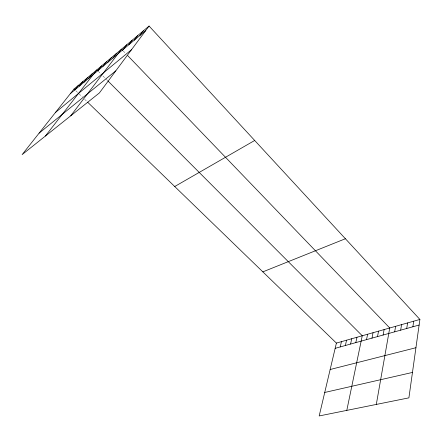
<?xml version="1.0" encoding="UTF-8"?>
<svg xmlns="http://www.w3.org/2000/svg" width="442" height="442" viewBox="0 0 442 442"><rect width="100%" height="100%" fill="white"/><g stroke="black" fill="none" stroke-linecap="round" stroke-linejoin="round"><path stroke-width="0.33" stroke-dasharray="2.21 1.66" d="M75.891 90.82L78.682 93.527M79.151 93.975L82.389 97.107M84.693 99.345L87.063 101.638M98.273 71.295L102.069 75.096M103.019 76.052L105.837 78.875M106.307 79.345L107.721 80.759M123.301 51.045L125.545 53.383"/><path stroke-width="0.66" d="M149.07 26.045L99.384 92.947L22.1 154.634L74.029 89.019L149.07 26.045L419.9 319.444L408.9 397.855L319.179 415.955L336.401 343.08L87.56 102.119M412.883 326.776L413.706 321.196M406.734 328.483L407.596 322.925M400.667 330.163L401.563 324.632M394.684 331.826L395.612 326.318M376.308 404.43L389.733 327.981L127.793 55.714M383.109 335.036L384.104 329.577M377.518 336.583L378.54 331.152M371.993 338.119L373.048 332.71M366.54 339.633L367.622 334.246M346.799 410.38L362.258 335.76L108.191 81.229M355.827 342.6L356.965 337.263M350.567 344.058L351.733 338.743M345.368 345.5L346.561 340.207M340.235 346.926L341.451 341.655M139.887 35.487L143.368 30.829M134.263 40.194L137.76 35.537M128.732 44.819L132.252 40.156M123.301 49.366L126.832 44.703M70.731 115.815L121.506 49.178L122.848 50.576M112.848 58.106L116.417 53.449M107.826 62.305L111.406 57.648M102.887 66.438L106.478 61.786M98.019 70.51L101.627 65.858M45.366 136.064L96.848 69.869L97.798 70.819M88.516 78.461L92.146 73.814M83.875 82.345L87.51 77.704M79.306 86.168L82.947 81.532M74.803 89.93L78.455 85.3M70.366 93.643L145.611 30.702M55.477 112.456L131.484 49.725M39.1 133.153L115.81 70.83M174.723 186.518L254.691 140.468M262.852 271.858L345.401 238.741M336.401 343.08L419.9 319.444M335.163 348.335L419.115 325.047M330.157 369.506L415.933 347.721M324.732 392.468L412.463 372.435M74.029 89.019L74.958 89.919"/></g></svg>
